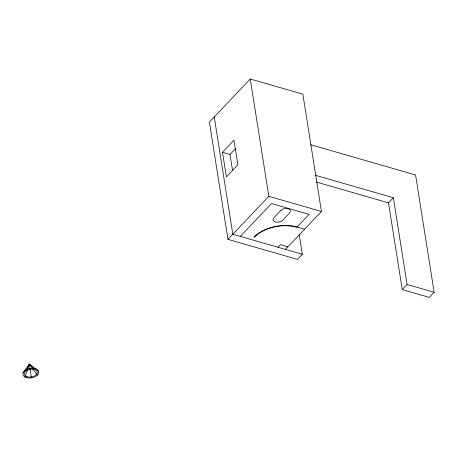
<?xml version="1.0" encoding="UTF-8"?>
<svg xmlns="http://www.w3.org/2000/svg" width="457" height="457" viewBox="0 0 457 457"><rect width="100%" height="100%" fill="white"/><g stroke="black" fill="none" stroke-linecap="round" stroke-linejoin="round"><path stroke-width="0.69" d="M24.986 377.019L29.345 364.109L38.342 370.935M26.78 369.37L29.345 364.109L33.641 368.353M22.93 373.232L29.345 364.109L37.348 375.18M285.425 249.408L321.442 211.477L302.865 94.171L250.259 79.01L209.392 122.042L227.969 239.348L297.484 259.387L302.334 254.281L299.209 234.532M222.49 152.318L233.967 140.236L237.869 164.851L226.392 176.939L222.49 152.318L230.008 154.483L235.743 148.445M227.969 239.348L268.836 196.316L250.259 79.01M240.336 236.406L271.549 203.536L309.126 214.367L297.119 227.009A31.464 18.846 -9 0 0 254.012 237.126M277.913 247.237L280.312 244.712L287.83 246.877M310.709 144.743L415.573 174.968L434.15 292.274L429.3 297.381L402.246 289.584L388.507 202.851L393.357 197.744L315.301 175.242M402.246 289.584L407.096 284.477L393.357 197.744M316.615 182.126L388.507 202.851M268.836 196.316L321.442 211.477M297.119 227.009L304.636 229.18M302.334 254.281L232.819 234.241L214.242 116.935M407.096 284.477L434.15 292.274M230.008 154.483L232.567 170.661M29.345 364.109L31.402 377.888M254.383 237.234A31.013 18.577 -9 0 1 296.879 227.266M280.895 210.363L273.914 217.715A5.244 3.142 -9 0 0 275.497 221.925A5.244 3.142 -9 0 0 282.677 220.24L289.658 212.893A5.244 3.142 -9 0 0 288.076 208.678A5.244 3.142 -9 0 0 280.895 210.363M26.586 377.659A7.992 4.787 -9 0 0 38.702 372.501A7.992 4.787 -9 0 0 27.043 369.262A7.992 4.787 -9 0 0 26.586 377.659M27.323 376.865A6.592 3.947 -9 0 0 37.314 372.615A6.592 3.947 -9 0 0 27.694 369.942A6.592 3.947 -9 0 0 27.323 376.865"/></g></svg>
